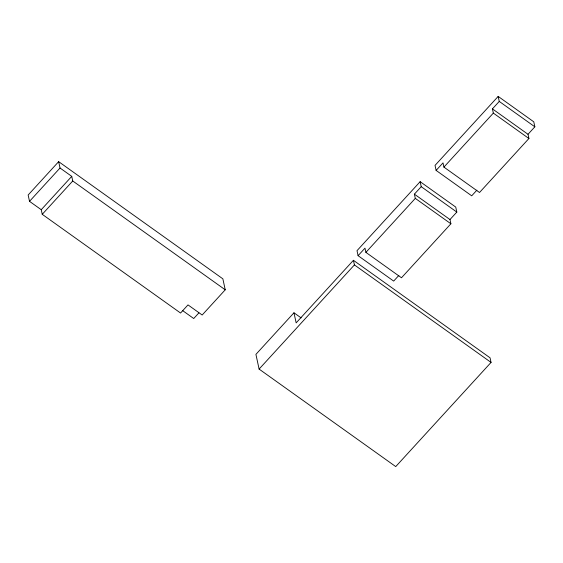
<?xml version="1.0" encoding="UTF-8"?>
<svg xmlns="http://www.w3.org/2000/svg" width="563" height="563" viewBox="0 0 563 563"><rect width="100%" height="100%" fill="white"/><g stroke="black" fill="none" stroke-linecap="round" stroke-linejoin="round"><path stroke-width="0.84" d="M58.658 161.658L28.15 195.002L29.522 201.343L41.24 209.71L42.239 214.32L180.561 313.035L188.007 304.9L202.173 315.013L225.235 289.804L222.864 278.84L58.658 161.658L60.03 168.006L71.747 176.367L72.747 180.983L225.235 289.804M29.522 201.343L60.03 168.006M41.24 209.71L71.747 176.367M42.239 214.32L72.747 180.983M198.88 312.894L193.728 318.531L182.398 310.438M293.97 312.782L255.919 354.373L259.1 369.082L395.74 466.593L491.056 362.424L490.056 357.808L353.423 260.303L296.152 322.88L293.97 312.782L301.128 317.891M358.089 255.686L364.979 248.149L365.894 252.372L401.489 277.777L450.9 223.778L449.985 219.556L456.825 212.082L455.741 207.078L420.146 181.68L357.005 250.676L358.089 255.686L393.678 281.085L398.85 275.434M436.114 170.413L443.011 162.883L443.918 167.105L479.514 192.504L528.924 138.512L528.017 134.29L534.85 126.816L533.766 121.812L498.171 96.407L435.03 165.409L436.114 170.413L471.71 195.818L476.882 190.167M450.9 223.778L415.304 198.38L414.389 194.158L421.23 186.684L420.146 181.68M528.924 138.512L493.336 113.107L492.421 108.884L499.254 101.417L498.171 96.407M259.1 369.082L354.416 264.913L353.423 260.303M365.894 252.372L415.304 198.38M443.918 167.105L493.336 113.107M499.254 101.417L534.85 126.816M492.421 108.884L528.017 134.29M421.23 186.684L456.825 212.082M414.389 194.158L449.985 219.556M354.416 264.913L491.056 362.424"/></g></svg>
